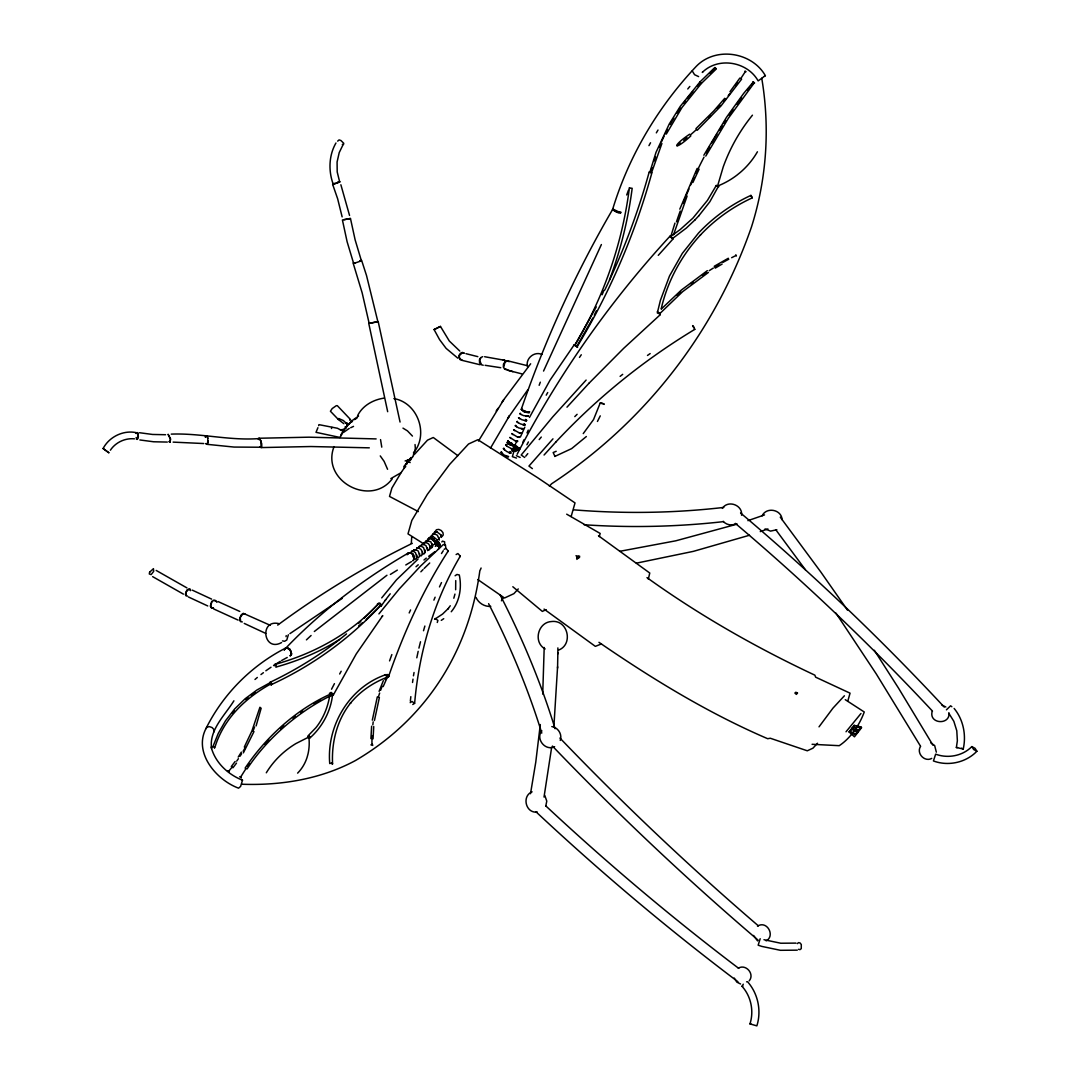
<?xml version="1.0" encoding="UTF-8"?>
<svg xmlns="http://www.w3.org/2000/svg" width="1080" height="1080" viewBox="0 0 1080 1080"><rect width="100%" height="100%" fill="white"/><g stroke="black" fill="none" stroke-linecap="round" stroke-linejoin="round"><path stroke-width="1.5" d="M416.88 557.672L415.53 552.717L413.424 551.286L411.426 551.367M434.835 544.131L434.93 541.553L433.607 539.109L431.608 537.624L429.624 537.705M544.199 647.474L542.714 694.089M557.833 653.886L557.874 647.906M435.281 546.372L436.361 545.009C439.304 544.631 436.226 541.377 435.47 544.604M797.283 950.157L780.408 950.305L761.684 946.377L758.16 945.189L760.185 938.723M553.851 727.286L557.577 666.752M557.563 668.075L557.861 652.617M503.645 366.917L505.089 362.07L507.195 361.044L509.247 361.638M370.913 738.599L371.628 726.219M373.046 738.828L373.748 726.543M288.347 634.77L286.794 639.995L284.607 641.29L282.501 640.899M515.16 451.615L514.566 447.431M515.781 451.089L515.673 447.309M936.333 752.153L934.659 745.551L930.677 742.757M274.361 665.807L274.793 664.457C313.902 653.778 350.879 633.528 378.594 603.639L380.065 603.95L380.66 605.408C349.785 638.766 312.026 665.969 270.797 684.855M401.693 471.717L404.123 468.261L404.231 466.263L411.007 457.583L410.36 460.553M455.652 589.761L455.733 580.595M345.911 422.928L348.759 424.319L351.567 421.16L345.425 427.775L340.281 437.089M381.767 447.147L380.538 439.601M932.121 711.518C928.854 724.113 950.171 725.247 948.983 712.976M514.053 447.269L513.473 451.427M514.917 447.808L512.365 456.665L516.496 458.069M540.297 724.559L535.774 762.129L530.51 793.706M410.36 701.136L410.832 696.64M412.776 704.511L414.626 703.35C419.094 651.78 433.917 600.818 460.283 556.119L457.907 553.554L456.111 554.553M551.664 747.239L544.023 797.067M407.133 462.092L406.917 463.685L404.231 466.263M412.533 682.479L413.006 679.144M629.505 187.853L629.37 187.988C622.323 243.486 603.653 297.486 574.708 345.371L577.179 346.639C609.903 292.478 635.081 233.793 651.888 172.8L649.296 171.99M208.103 440.788L207.738 443.151L206.915 444.312L205.943 443.826M372.317 720.158L377.298 696.911M374.436 720.536L379.39 697.464M337.662 141.143L339.093 139.887L340.97 140.549L343.75 143.289L339.228 152.577L337.082 161.987L337.203 171.95L339.701 182.048L332.735 184.518L333.828 183.478M308.07 735.831L315.995 727.61C323.663 717.917 328.32 706.05 329.981 693.846L331.169 693.117L332.654 693.779C331.128 710.708 322.488 726.935 309.69 738.167L310.028 736.884L308.772 735.764L307.733 737.114M286.038 636.66L286.214 635.607M411.71 537.327L411.291 543.308M413.464 675.81L414.045 672.516M514.85 450.63L515.093 449.28L516.2 449.145M954.126 708.44C963.293 719.55 966.411 735.021 963.239 748.98L956.367 747.522L957.366 740.759L956.786 730.755L953.842 721.305L948.767 713.178M746.604 981.815L747.495 981.679C758.038 993.438 761.643 1010.826 756.851 1025.865L749.966 1023.894C754.124 1011.11 751.059 996.26 742 986.283L743.297 984.204M416.799 657.801L418.176 651.335M334.044 446.62C320.693 480.857 370.71 507.465 392.256 478.818M405.608 464.184L406.917 463.685L407.484 460.782L409.428 460.107L409.712 458.933M648.311 579.15L649.769 573.035L598.469 535.761M244.323 747.023L251.924 730.944L259.929 707.252L261.144 708.278L256.095 725.922M661.217 308.826C667.481 281.246 681.386 255.596 700.555 234.86L700.434 234.995C715.054 219.47 732.672 206.861 752.058 197.951L752.193 197.816M853.929 727.731L854.172 725.355L849.069 731.916L854.456 736.803L861.638 727.583C857.561 726.341 852.093 727.178 850.136 731.417L849.069 731.916L855.077 734.616L861.3 727.015L854.172 725.355M418.919 648.121L420.512 641.763M560.237 740.421C562.505 734.454 558.077 727.421 551.812 726.584M413.546 455.247L415.341 448.619L415.044 444.555M514.931 446.094L508.032 444.029L507.708 441.572M511.083 444.19L511.704 443.111M507.249 442.638L510.948 445.014L515.633 444.947M453.816 598.226L454.95 594.095M318.654 425.642L318.938 424.643L337.446 428.261L340.322 429.759L344.034 429.773M343.872 423.698L338.378 419.513L338.661 418.514L343.332 420.525L346.639 423.617L347.476 425.655L346.194 426.951L347.476 425.655M412.979 456.732L413.64 454.37M571.158 516.496L575.019 502.916L537.476 477.603L477.846 439.722L468.531 444.015L449.631 464.413L427.343 494.37L411.831 520.425L407.997 533.885L423.576 543.726M599.279 536.625L600.183 533.466L566.69 514.175M847.733 701.339L850.054 693.171L815.616 677.16L814.887 675.176C756.243 647.649 699.651 615.452 646.974 577.625M851.634 729.23L851.85 728.447L858.033 731.363L857.723 732.456L851.634 729.23L854.415 725.76M649.161 172.139C637.97 212.679 623.106 252.207 604.773 290.061M423.522 630.734L424.872 626.036M661.918 143.451L651.551 172.719L649.796 172.409L656.006 152.375L669.236 124.038L680.252 106.367L699.84 82.08M650.525 172.463L651.956 167.738M524.596 412.007L521.249 409.428L527.378 412.182L529.673 411.831L529.052 412.898L524.596 412.007L521.896 410.036L521.843 408.483M511.677 450.981L512.919 448.092L513.932 448.565L514.364 447.795M341.969 430.745L342.306 429.678L344.817 428.814L344.358 429.381M602.667 403.232L600.21 403.029L593.541 419.567L583.254 433.593M674.946 223.115L670.558 237.236L672.043 237.829M673.569 234.644L687.11 196.06M620.595 212.935L618.462 212.909L612.495 209.831C628.655 156.222 657.936 106.933 696.33 66.285C715.595 46.359 751.748 51.894 765.356 75.641L758.147 80.892C747.32 61.506 718.187 56.552 702.27 72.455L702.675 72.009M387.126 677.525L388.327 677.255C403.488 633.204 422.807 590.207 448.227 550.976L445.892 548.356L444.11 549.342M521.249 409.428C545.062 339.836 575.775 272.606 612.846 209.061L613.238 208.616M654.021 161.096L655.519 156.897M389.556 660.893L391.851 654.575M519.642 418.73L518.481 417.717L521.991 419.769L526.392 420.849L525.636 419.391L526.797 420.417M626.711 194.954L628.412 190.323M214.799 747.657C223.614 718.591 245.632 697.639 271.579 683.519L270.297 682.601L257.053 689.931L245.16 698.733L234.711 708.912L225.531 720.752L218.282 733.374L212.733 747.05L214.245 746.726L214.501 748.049M609.512 279.788C620.649 250.317 628.128 219.524 632.178 188.298L629.37 187.988M539.149 385.304L540.311 382.185M379.094 691.375L383.346 680.657M434.876 544.333L434.93 541.553M317.912 427.721L316.008 432.324L340.092 437.481M679.806 209.156L697.167 168.386M659.192 147.339L660.352 144.504M433.89 600.143L435.119 597.2M383.171 686.583L387.801 676.188L386.64 675L385.776 675.5M522.747 442.611L523.935 439.817M253.976 731.565L243.351 752.882M523.53 428.72L518.764 427.99L515.295 425.831L515.74 425.291M503.226 597.78L501.417 600.804M686.124 195.71L688.986 188.973M690.741 184.882L691.902 182.142M513.932 448.565L512.906 451.251M284.553 649.607L285.795 648L287.834 647.892L289.913 649.337L291.749 653.927L290.507 655.547M331.466 428.531L331.965 427.41M520.438 436.874L524.826 427.127M527 432.891L528.242 430.124M514.742 430.731L513.608 429.664L519.48 433.04L521.707 432.864M543.551 371.061L601.385 244.539M409.185 612.954L410.576 609.944M439.479 586.913L441.49 582.579M692.874 182.52L699.084 169.209M545.764 806.112L546.777 801.13L544.833 795.542M512.892 434.66L511.772 433.553L517.563 437.089L519.79 436.941M340.673 435.321L342.482 432.189M592.907 317.939L576.842 346.248M594.284 315.131L596.349 310.932M258.296 439.506L258.93 438.251L309.029 437.184L376.137 438.912M260.064 447.066L261.117 447.579L261.752 446.31L261.725 443.759L259.983 438.764L258.93 438.251M206.915 444.312L234.036 447.066L261.023 447.242L260.982 441.018L259.025 438.575C229.595 440.843 200.624 432.972 171.248 434.12M597.443 421.457L600.264 415.868M357.588 415.665C362.596 405.581 373.288 399.627 384.17 398.115M529.443 417.474L550.098 380.079L574.331 344.615M331.547 689.229L334.435 683.64M331.682 695.817L333.41 694.845L356.252 653.94L382.765 615.614L382.171 616.383M425.101 542.308L426.344 540.688L430.826 541.782L432.608 546.426L431.365 548.046L433.364 544.482M510.948 438.534L509.841 437.4L515.552 441.086L517.712 441.072M335.947 143.006C328.806 155.385 328.32 170.924 333.221 184.194L339.741 181.818L338.162 181.804M211.167 747.104C215.123 762.534 227.961 774.495 242.487 780.192L240.611 786.416L238.572 788.171C216.284 779.922 193.388 752.855 205.916 728.676C223.02 694.143 251.478 665.523 285.795 648M211.599 748.615C208.751 730.121 224.897 715.325 233.901 700.812M666.293 134.082L682.034 107.433L701.433 83.363M596.268 306.923L574.844 345.222M517.131 454.288C558.104 375.246 609.66 301.725 669.951 236.237L670.154 236.021M526.905 444.757L528.404 441.936M480.803 357.952L479.696 360.031L481.167 364.311M478.481 441.032L503.631 399.843L530.658 363.798M490.482 448.146L509.396 415.84L507.614 418.527L527.796 389.839M513.405 445.095L507.884 441.072M698.855 215.757L709.83 201.771L718.457 186.287L716.283 185.476L707.467 200.353L692.901 218.133L680.211 229.554L670.721 236.453L673.191 238.761M516.875 447.214L516.47 446.364L520.007 448.767L519.804 447.701M410.103 460.256L412.385 457.07M648.959 145.638L650.538 142.763M703.85 155.237L726.529 117.261L743.729 93.326L753.395 81.877M705.753 156.101L728.325 118.3L754.38 82.674M339.66 673.988L341.185 671.247M546.224 395.159L547.722 392.526M211.748 601.371L210.33 606.191L211.491 607.986L213.449 608.364M762.143 515.822C766.287 506.655 781.65 509.382 782.096 519.696M920.606 746.334C916.002 753.152 924.588 762.44 931.73 758.403M946.418 709.83L950.589 705.807L951.858 706.739M401.504 471.947L391.892 488.093L389.515 496.422L418.338 511.596M656.33 132.853L658.004 130.046M103.113 448.511L108.824 452.736L103.113 448.511C109.418 436.401 124.294 429.462 137.525 432.959L138.348 436.442L137.471 439.236L136.12 437.481M508.275 443.435L510.435 444.906L511.043 443.826L515.227 445.392M441.49 553.527L443.245 550.733M409.428 460.107L411.007 457.583M749.21 980.842C754.947 974.133 745.902 963.576 738.342 968.179M238.221 757.067L241.38 752.112M136.161 433.593L136.782 432.648M740.745 78.597L745.389 71.537M496.193 411.021L497.988 408.335M501.849 402.502L503.631 399.843M541.863 730.769C535.288 738.666 545.184 751.424 554.607 746.672M518.832 449.091L518.994 450.117L517.401 448.726L518.009 447.808L520.182 448.43M413.424 452.939C429.125 434.579 417.893 402.638 393.889 398.574M579.488 357.399L581.283 354.767M245.106 768.137C266.531 736.263 297.094 708.723 331.871 693.495L332.195 694.683M247.064 768.947C266.706 739.03 297.122 712.409 330.534 695.79M739.854 78.057L729.986 91.692M741.636 79.124L720.981 105.962L697.221 130.275M205.308 436.86L206.132 435.713L207.117 436.185L207.86 438.129L207.657 442.908L206.888 443.975L205.997 443.529M205.403 437.103L206.159 436.037L207.063 436.482L207.751 438.277M448.673 608L450.265 605.759M380.835 606.461L385.736 599.643M819.018 726.84L832.95 708.143L844.412 695.777M284.404 649.634L285.444 648.257L287.415 648.27L289.589 649.701L291.114 651.983L291.425 654.25L290.385 655.641M846.032 731.768L860.976 713.502M110.389 450.185C115.587 442.368 125.145 437.9 134.474 438.831M231.309 766.53L235.157 761.481M232.929 767.786L236.507 763.101M205.916 728.676L207.144 727.07L209.507 726.638L212.099 727.569L213.921 729.5L214.286 731.687M284.081 649.971C320.315 611.604 362.934 579.42 408.524 552.933L410.805 552.731L413.1 554.054L414.49 556.443L414.423 558.995L412.817 560.817L414.126 559.157L412.709 554.243L410.643 552.798L408.605 552.893L407.363 554.499L408.524 552.933L410.603 552.812L412.709 554.243L414.058 559.197M290.034 655.898L291.263 654.291L291.236 651.875L289.913 649.337L287.537 648.108L285.309 648.351M269.744 682.789L270.135 682.277C297.418 669.276 323.217 653.144 346.518 633.893M271.445 684.828L271.836 683.505L270.135 682.277M227.556 771.039L228.987 770.85L229.149 772.308M239.625 776.831L241.097 776.601L241.299 778.005M412.803 551.435L414.099 549.788L416.164 549.666L418.284 551.097L419.756 555.971L418.46 557.631M412.857 551.394L414.099 549.788L416.164 549.666M423.846 554.067L425.142 552.407L423.536 547.614L421.308 546.264L419.175 546.426L418.001 547.992M427.721 550.503L426.046 545.751L423.792 544.428L421.619 544.617L420.444 546.183M381.713 597.888L396.482 579.839L418.027 559.116M377.406 603.923L379.175 602.951L380.43 603.477L381.456 605.651M378.189 604.165L364.217 618.165M427.194 540.378L428.544 538.637L430.758 538.421L434.74 541.863L434.983 544.212M427.707 539.811L429.111 538.083L431.717 537.583L435.254 541.296L435.51 543.645M428.382 539.312L430.663 536.517L432.864 536.315L436.901 539.703L437.157 542.052M431.42 535.99L432.702 534.317L434.957 534.06L437.36 535.248L439.29 539.744M433.364 533.723L434.66 532.049L436.887 531.806L441.045 535.046L441.329 537.354M435.281 531.32L436.509 529.713L438.804 529.403L441.261 530.537L442.962 532.656L443.245 534.965L442.004 536.571M415.638 559.278L416.948 557.631L416.88 555.134M385.128 600.453L390.218 593.798M421.187 555.889L422.496 554.229L422.375 551.772L420.944 549.396L418.757 548.019L416.705 548.127L418.757 548.019M378.918 613.899L399.249 588.978L420.525 566.109L443.313 544.55L445.487 545.049L445.743 548.06M428.909 550.165L430.205 548.505L430.015 546.089L428.476 543.807L426.182 542.511L424.049 542.673L426.182 542.511M434.687 543.78L435.308 542.97M435.686 544.941L437.522 543.672L439.817 544.01M435.794 545.427L437.589 543.983L439.884 544.307M437.819 542.754L438.494 541.634L435.2 544.59M438.791 544.091L439.317 542.794L437.252 543.065M441.842 541.944L442.463 541.134L444.609 541.769L444.744 544.995M438.426 549.194L439.709 546.224L436.536 544.941M329.387 693.401L331.115 692.428L333.41 694.845M330.899 693.171L330.601 694.157M447.606 551.786L448.227 550.976M459.662 556.915L460.283 556.119M455.112 575.762L456.948 574.466L459.297 574.992C461.957 587.615 459.702 601.695 451.238 611.753M384.629 675.243L387.788 674.541L388.949 676.445M385.776 675.068L387.437 675.014L387.41 677.133C373.127 682.56 360.072 691.375 350.393 703.269L350.798 702.756C337.068 719.807 331.466 742.203 332.572 763.817L332.181 764.343M387.801 676.188L386.937 676.688M434.579 619.312L442.57 614.075L448.497 608.31L447.876 609.106M437.279 622.485L437.886 620.42L435.2 618.503M370.899 744.889L372.452 744.363L372.735 745.484M410.198 702.648L412.047 701.474L414.626 703.35M136.053 433.161L137.633 432.594L138.308 436.455L137.133 439.412L136.31 439.007M525.744 456.192L527.796 453.627M431.906 547.277L432.405 544.037M439.047 548.384L438.75 545.387L439.722 547.601M414.68 454.154L427.505 440.154L433.269 437.495L457.826 455.652M576.625 558.225L578.435 556.024M576.882 559.399L579.582 556.092M687.758 88.965L689.837 86.441M539.19 439.587L541.283 437.063M228.501 771.485L232.268 766.962M724.761 98.28L713.732 110.983L695.925 128.655M406.985 554.702L408.47 552.974M345.425 427.775L347.112 425.817M532.386 468.639L528.944 466.074L552.974 438.845M586.116 380.079L552.704 416.921L521.195 455.018L524.718 457.475M673.002 238.977L658.26 255.339M515.538 443.394L517.55 441.18L515.552 441.086M722.372 508.37C727.839 499.635 742.811 504.94 741.582 515.241M428.423 538.758L430.758 538.421M430.677 538.501L433.607 539.109L435.254 541.296M556.092 441.747L544.063 455.018M692.24 70.916L694.562 74.695L698.612 76.599M715.19 67.676L716.053 68.607M689.62 134.217C670.653 147.002 674.055 151.511 690.863 135.878M620.946 212.166L616.059 211.707L612.846 209.061L620.663 212.774M754.61 82.998L752.922 81.824M718.808 186.651L716.283 185.476M669.951 236.237L672.422 238.545M672.3 238.68L686.313 228.083L694.98 219.901M520.304 413.208L519.871 413.748L523.436 415.611L528.282 416.138M517.374 421.308L516.929 421.848L520.425 423.9L524.799 425.075L524.03 423.644L525.191 424.643M528.323 416.043L526.028 416.381M508.288 440.627L507.762 441.275L508.856 442.422M507.209 442.787L508.032 444.029M506.088 444.474L506.75 446.135L512.933 449.401L511.232 448.902M503.861 448.16L503.401 448.686L506.574 451.413L510.597 453.263L510.003 451.521L511.002 452.817M501.538 451.764L501.08 452.291L504.198 455.126L508.626 456.53M515.403 445.027L513.081 445.5M515.093 447.458L516.145 450.995M516.119 447.026L517.158 450.563M516.672 446.148L517.401 448.726L519.386 449.685L519.075 448.821M752.058 197.235L750.924 195.399L752.058 197.951M520.168 457.448L516.389 455.693M566.973 407.174L589.221 383.008M657.369 311.54L660.218 314.712M658.355 312.66L659.273 313.538M660.069 313.51L657.315 312.957L660.407 300.348L669.506 275.994L682.29 253.409L698.558 232.997C713.408 217.242 731.268 204.431 750.924 195.399M556.2 451.278L553.163 452.534L554.904 456.273M586.346 436.536L571.658 448.605L554.715 456.489M555.889 441.976C596.687 398.291 643.545 360.315 694.71 329.413L694.913 329.197M518.251 588.924L513.891 593.663L504.495 598.01L477.833 579.582M817.52 743.242L812.929 748.197L807.287 750.789L770.27 738.234L767.718 738.72C708.035 713.057 652.428 679.037 598.955 642.317M694.859 220.05L698.99 215.609M661.338 308.961L681.372 290.048L707.36 270.635M659.394 313.997L682.601 291.695L708.399 272.444M436.239 543.618L437.967 541.944L438.818 542.403M404.123 468.261L405.743 466.574M420.876 571.806L423.036 569.552M589.019 383.225L623.727 348.287L660.015 314.928M699.935 81.972L714.852 67.487M701.339 83.471L716.148 69.08M574.789 416.624L577.112 414.315M424.143 568.458L429.732 563.004M306.423 639.86L311.094 635.499M437.157 545.292C433.904 545.643 439.331 544.874 439.101 547.047L439.25 548.195M366.201 619.623L380.268 605.934L379.553 606.015M971.852 746.591L969.773 748.521C960.485 756.365 946.985 758.417 935.658 754.164L933.43 760.954C948.213 766.49 965.925 762.655 976.887 751.248L975.051 748.318L971.852 746.591L973.674 749.52L976.887 751.248M358.425 623.511L360.761 621.378M426.289 540.743L428.49 540.527M437.697 540.864L436.252 541.971L437.049 542.754M416.002 566.744L418.257 564.786M254.988 679.469L257.324 677.457M358.627 625.968L362.421 622.796M423.981 560.007L426.289 558.117M797.31 943.623L798.538 942.624L800.064 942.962L801.293 944.514L801.265 948.645L800.024 949.644L798.512 949.307M620.123 376.367L622.701 374.342M188.541 589.194L186.017 592.218L186.206 595.499M314.321 631.503L386.937 575.262M421.619 544.617L423.792 544.428M260.955 674.568L263.399 672.692M428.679 556.294L434.727 551.826M436.469 544.077L438.548 542.835L439.655 543.767M277.695 625.104C319.99 593.879 365.094 566.447 412.317 543.335M300.672 712.571L302.791 711.059M289.913 633.636L342.212 598.374M419.175 546.426L421.308 546.264M350.838 421.538L358.574 416.043M647.474 355.455L650.16 353.565M343.507 432.419L349.258 428.409M400.937 472.757L390.839 478.602M265.856 670.802L270.999 667.251M251.492 695.075L255.096 692.591M441.275 620.365L443.732 618.692M354.591 419.594L356.994 418.082M390.366 574.438L397.332 570.105M339.485 639.468C319.856 651.888 298.188 660.893 275.846 667.116L276.291 665.78L274.793 664.457M273.564 665.483L280.274 661.351M349.677 420.12L350.555 419.58L337.298 405.648L336.272 405.715L332.195 408.55L330.426 411.251L338.378 419.513M714.217 266.288L728.339 258.255M715.216 268.137L722.155 264.033M405.783 564.975L411.467 561.614M764.384 76.194L765.356 75.641M281.583 642.56C263.344 652.617 258.998 618.908 278.978 623.646M281.61 660.528L287.226 657.45M457.839 358.182L446.108 348.368L439.56 339.593L434.079 329.562L440.464 326.43L449.32 341.024L459.783 351.041M766.179 940.869C775.535 935.901 767.029 920.052 757.512 926.14M516.078 448.16L514.31 448.632M360.18 261.293L361.355 260.644L355.118 239.8L350.474 218.498L343.994 219.685M558.711 650.038C573.656 644.288 567.851 619.191 551.327 621.554C537.786 622.364 533.007 642.398 545.13 648.959M532.102 791.842C521.532 795.92 525.649 813.686 537.341 812.052M350.42 218.525L342.414 219.982L347.112 241.745L353.592 263.25M334.395 183.384L333.221 184.194M436.698 328.307L434.079 329.562M437.846 327.685L440.464 326.43M482.706 356.656L480.6 357.683L479.399 359.951L479.561 362.596L481.019 364.621L483.219 365.243M776.831 529.74L770.539 531.117L765.045 528.917M350.676 427.734L353.538 426.384M346.639 423.617L347.517 423.225M546.183 609.633L542.349 611.402L512.825 586.737M386.181 674.541C349.542 686.853 326.444 725.571 329.738 763.56L331.803 762.858L332.572 763.817M517.469 450.374L516.551 449.429L514.445 449.995M350.082 218.579L348.759 218.808M601.438 643.923L595.35 646.367L544.05 609.093M359.964 261.333L354.983 263.048M735.629 523.854C731.498 525.933 726.178 524.799 723.182 521.316M764.532 514.904L747.9 520.655M767.921 528.917L760.266 531.603M737.262 524.097L675.783 540.81L619.623 551.34M749.493 535.248L693.347 551.367L636.35 563.166M405.108 460.958L409.617 459.594L407.687 459.81M436.577 544.523L439.952 545.184M436.185 545.332L438.75 545.387M370.67 323.082L378.202 321.611L400.059 422.05M359.667 260.699L361.679 260.537L366.525 275.549L377.865 321.665L368.766 323.447L387.68 411.696M355.171 262.94L353.147 263.101L362.178 292.923L369.158 323.379M241.691 780.341L242.487 780.192M342.32 144.544L343.589 144.315M338.404 182.061L339.674 181.832M742 986.283L742.891 986.148M749.966 1023.894L750.857 1023.759M432.648 534.37L434.957 534.06M434.606 532.102L436.887 531.806M351.526 421.74L352.471 421.605M795.947 943.11L780.786 943.232L763.979 939.708M428.949 538.191L431.204 537.935L433.607 539.109M723.776 507.425C674.069 513.162 623.808 513.891 573.939 509.855M723.452 521.64C677.214 526.838 630.504 527.877 584.077 524.745M430.623 536.571L432.864 536.315M411.358 551.394L413.424 551.286M340.322 429.759L342.306 429.678M271.283 684.504L270.31 684.18M261.117 447.579L310.946 446.526L369.306 447.836M173.138 442.125L203.796 443.543M490.779 606.366C484.623 606.906 478.44 603.045 476.01 597.389M346.653 426.735L345.222 426.762L346.397 428.018M165.591 434.727L152.55 434.457L139.455 432.716M167.292 442.071L153.59 441.774L139.833 439.952M956.367 747.522L957.501 747.509M437.589 544.55L439.925 545.454M514.998 445.46L510.462 444.771L507.303 442.004M484.637 356.724L505.049 360.369L502.97 359.775M485.109 365.31L500.783 367.713M856.197 729.378L859.748 729.621M812.092 744.296L839.228 745.686C850.73 738.086 859.532 724.923 864.257 711.99L845.249 699.678M529.268 412.276L524.786 411.399M522.976 424.805L524.826 424.98M479.817 364.689L461.781 360.288M524.583 420.552L526.433 420.755M521.276 428.949L523.125 429.165M187.475 595.985L186.03 595.809L185.341 594.338L186.867 590.018L189.945 588.992L190.647 590.476M519.48 433.04L521.316 433.296M477.833 356.656L465.925 353.66M242.325 621.905L240.516 621.648L239.585 619.839L241.326 614.709L243.324 613.332L270.378 625.361M244.958 613.899L243.284 613.656L240.111 617.22L240.692 621.338M517.563 437.089L519.386 437.387M527.499 365.729L507.209 360.693L504.927 361.8L503.456 364.23L503.361 367.065L504.684 369.198L506.912 369.846M213.773 600.52L215.568 600.858M213.462 608.027L211.667 607.676L210.613 606.042L211.91 601.614L213.786 600.183L215.757 600.548L216.904 602.343M521.829 373.869L510.678 371.021M541.917 354.443C534.263 350.879 524.948 358.83 527.634 366.944M506.493 456.489L508.221 456.962M463.982 353.281L462.362 352.823L459.392 355.509L459.189 357.629L460.067 359.235L461.687 359.694M464.103 352.957L462.267 352.431L460.337 353.363L459.054 355.401L459.945 359.559L461.781 360.086M504.873 368.901L506.925 369.495M509.909 370.791L507.681 370.143L512.919 371.669M508.95 452.669L510.651 453.168M961.632 748.238L963.239 748.98M941.949 705.105L945.851 706.982M744.984 71.051L746.037 71.752M740.57 983.988L736.857 982.139L734.225 978.035M217.998 601.533L239.774 611.442M213.732 608.971L238.086 620.096M211.667 599.144L192.267 590.125M207.751 605.961L188.352 596.943M265.761 633.42L244.242 623.417M437.036 545.413L438.264 545.981M512.325 449.334L513.337 449.807M850.136 731.417L856.008 734.184M260.05 446.769L261.023 447.242M168.129 434.282L170.546 438.993L170.073 442.274L169.169 441.828M168.21 434.606L170.424 438.939L169.978 441.936L169.155 441.531M511.191 443.205L511.772 443.34M186.975 587.925L156.195 570.443M183.411 594.121L152.644 576.639M431.339 537.84L433.944 539.555M512.825 446.026L510.462 444.771M308.246 737.829L308.988 738.234M402.975 428.126L407.457 430.88L412.452 436.077M410.157 462.591L407.484 460.782L408.47 462.065M851.85 728.447L857.723 732.456M603.842 403.718L604.246 404.365L600.21 403.029M508.937 442.287L511.043 443.826M738.693 968.341C671.76 917.649 607.527 863.433 546.129 806.207M737.924 981.72C667.602 928.706 600.197 871.857 535.883 811.701M519.899 413.64L521.1 414.558M757.607 940.923L753.543 935.456M516.983 446.999L518.009 447.808M517.401 448.726L515.93 447.377M694.71 329.413L692.617 325.607L693.981 327.159M516.969 421.74L518.13 422.739M740.556 512.987C812.241 573.534 880.295 638.388 944.231 707.062M735.332 523.382C804.627 582.053 870.507 644.774 932.486 711.126M758.363 925.83C689.202 866.538 623.012 803.777 559.926 738.045M758.106 940.154C686.367 878.931 617.72 814.104 552.42 746.051M515.336 425.723L516.496 426.762M437.171 541.161L437.967 541.944M735.817 254.826L736.412 255.933M505.683 444.92L506.75 446.135M501.147 452.21L502.16 453.492M503.456 448.592L504.468 449.901M780.273 517.172L820.787 571.968L847.49 610.133M775.899 529.889L805.437 569.808M577.274 346.505L577.557 347.382L574.128 344.844M516.551 449.429L515.457 447.66M380.255 455.909L384.115 461.363L387.572 469.287M433.094 539.69L434.66 541.944M835.961 613.13L876.245 673.893L920.43 746.051M874.314 650.268L898.533 688.163L932.972 745.2M500.162 595.013C522.194 637.929 540.958 682.587 555.08 728.73M488.606 603.68C509.882 645.233 527.999 688.46 541.782 733.077M189.769 589.302L190.31 590.612M332.6 184.234L337.662 198.828L342.131 216.878M438.548 542.835L438.966 544.617M340.875 184.761L349.542 215.433M438.993 537.449L439.236 539.798M441.045 535.046L441.288 537.408M515.093 449.28L515.214 450.644M436.901 539.703L437.103 542.106M430.015 546.089L430.151 548.546M427.558 548.073L427.653 550.543M425.007 549.963L425.088 552.447M419.62 553.514L419.688 556.011M422.375 551.772L422.429 554.269M481.086 568.013A28.418 19.332 37.5 0 1 479.844 570.699A528.795 359.654 37.5 0 1 355.495 760.509A323.865 220.266 37.5 0 1 242.069 784.242M266.301 772.794A183.965 125.118 37.5 0 1 295.866 743.593L308.88 736.992A83.012 56.457 37.5 0 1 308.003 754.002L307.152 757.121A83.012 56.457 37.5 0 1 297.621 773.132M254.556 727.043A298.944 203.31 37.5 0 1 252.95 731.255M245.322 747.387A298.944 203.31 37.5 0 1 243.122 751.235M241.596 753.759A298.944 203.31 37.5 0 1 240.017 756.243M238.383 758.687A298.944 203.31 37.5 0 1 236.696 761.103M240.611 777.222A453.182 308.219 37.5 0 1 246.078 768.542M247.712 766.112A453.182 308.219 37.5 0 1 249.386 763.709M264.897 744.269A453.182 308.219 37.5 0 1 268.88 739.976M280.463 728.676A453.182 308.219 37.5 0 1 283.784 725.747M292.964 718.214A453.182 308.219 37.5 0 1 295.34 716.404M313.997 703.755A453.182 308.219 37.5 0 1 320.558 699.894M232.538 713.043A224.343 152.577 37.5 0 1 234.401 710.842M245.754 699.624A224.343 152.577 37.5 0 1 248.009 697.761M371.965 744.998A273.699 186.151 37.5 0 1 372.074 735.601M372.843 724.869A273.699 186.151 37.5 0 1 373.181 721.845M378.338 697.194A273.699 186.151 37.5 0 1 379.661 693.036M380.619 690.309A273.699 186.151 37.5 0 1 382.144 686.273M384.952 679.698A273.699 186.151 37.5 0 1 386.168 677.12M549.369 486.149A28.418 27.756 42.5 0 0 551.502 483.84A528.795 516.375 42.5 0 0 751.424 227.124A323.865 316.265 42.5 0 0 761.751 78.26M752.45 115.182A183.965 179.644 42.5 0 0 723.222 166.928L717.552 186.071A83.012 81.054 42.5 0 0 736.965 175.122L740.435 172.3A83.012 81.054 42.5 0 0 757.431 151.781M710.68 115.722A298.944 291.924 42.5 0 1 708.723 117.747M696.573 129.465A298.944 291.924 42.5 0 1 690.242 135.041M687.015 137.768A298.944 291.924 42.5 0 1 683.748 140.441M680.441 143.06A298.944 291.924 42.5 0 1 677.093 145.638M737.532 83.214A298.944 291.924 42.5 0 1 735.899 85.509M729.986 93.38A298.944 291.924 42.5 0 1 728.258 95.594M725.598 98.888A298.944 291.924 42.5 0 1 723.816 101.047M720.171 105.341A298.944 291.924 42.5 0 1 717.377 108.5M676.471 221.846A453.182 442.53 42.5 0 1 680.238 211.005M683.114 203.324A453.182 442.53 42.5 0 1 685.503 197.222M692.564 180.657A453.182 442.53 42.5 0 1 693.927 177.674M696.006 173.219A453.182 442.53 42.5 0 1 697.41 170.275M698.125 168.791A453.182 442.53 42.5 0 1 704.038 157.113M706.347 152.78A453.182 442.53 42.5 0 1 709.492 147.056M711.909 142.776A453.182 442.53 42.5 0 1 716.89 134.325M719.456 130.154A453.182 442.53 42.5 0 1 722.061 125.996M723.829 123.242A453.182 442.53 42.5 0 1 725.612 120.501M729.257 115.074A453.182 442.53 42.5 0 1 732.969 109.688M736.763 104.369A453.182 442.53 42.5 0 1 741.609 97.794M747.603 90.032A453.182 442.53 42.5 0 1 749.641 87.48M751.693 84.942A453.182 442.53 42.5 0 1 753.773 82.418M661.54 141.723A224.343 219.078 42.5 0 1 664.025 136.337M665.334 133.677A224.343 219.078 42.5 0 1 667.346 129.708M670.167 124.497A224.343 219.078 42.5 0 1 673.893 118.085M677.025 113.063A224.343 219.078 42.5 0 1 680.306 108.122M683.707 103.275A224.343 219.078 42.5 0 1 685.463 100.886M687.245 98.537A224.343 219.078 42.5 0 1 692.807 91.597M697.639 85.995A224.343 219.078 42.5 0 1 700.637 82.728M710.033 73.278A224.343 219.078 42.5 0 1 715.5 68.283M515.862 449.51A3.996 3.902 42.5 0 1 514.769 449.631M677.106 295.11A273.699 267.273 42.5 0 1 680.751 291.924M690.768 283.743A273.699 267.273 42.5 0 1 693.333 281.772M702.513 275.144A273.699 267.273 42.5 0 1 706.523 272.43M709.236 270.662A273.699 267.273 42.5 0 1 713.34 268.056M714.717 267.206A273.699 267.273 42.5 0 1 718.875 264.722M723.087 262.305A273.699 267.273 42.5 0 1 728.784 259.2M731.646 257.702A273.699 267.273 42.5 0 1 735.993 255.515M603.882 290.48A417.636 407.835 42.5 0 1 602.087 294.8M149.621 572.211L149.297 573.966L151.146 574.601L153.697 571.333L153.441 568.674L149.621 572.211M579.569 556.996L578.462 558.346L576.032 555.687L579.569 556.996M797.486 693.036L796.379 694.386L794.894 693.05L795.852 692.24L797.486 693.036"/></g></svg>
